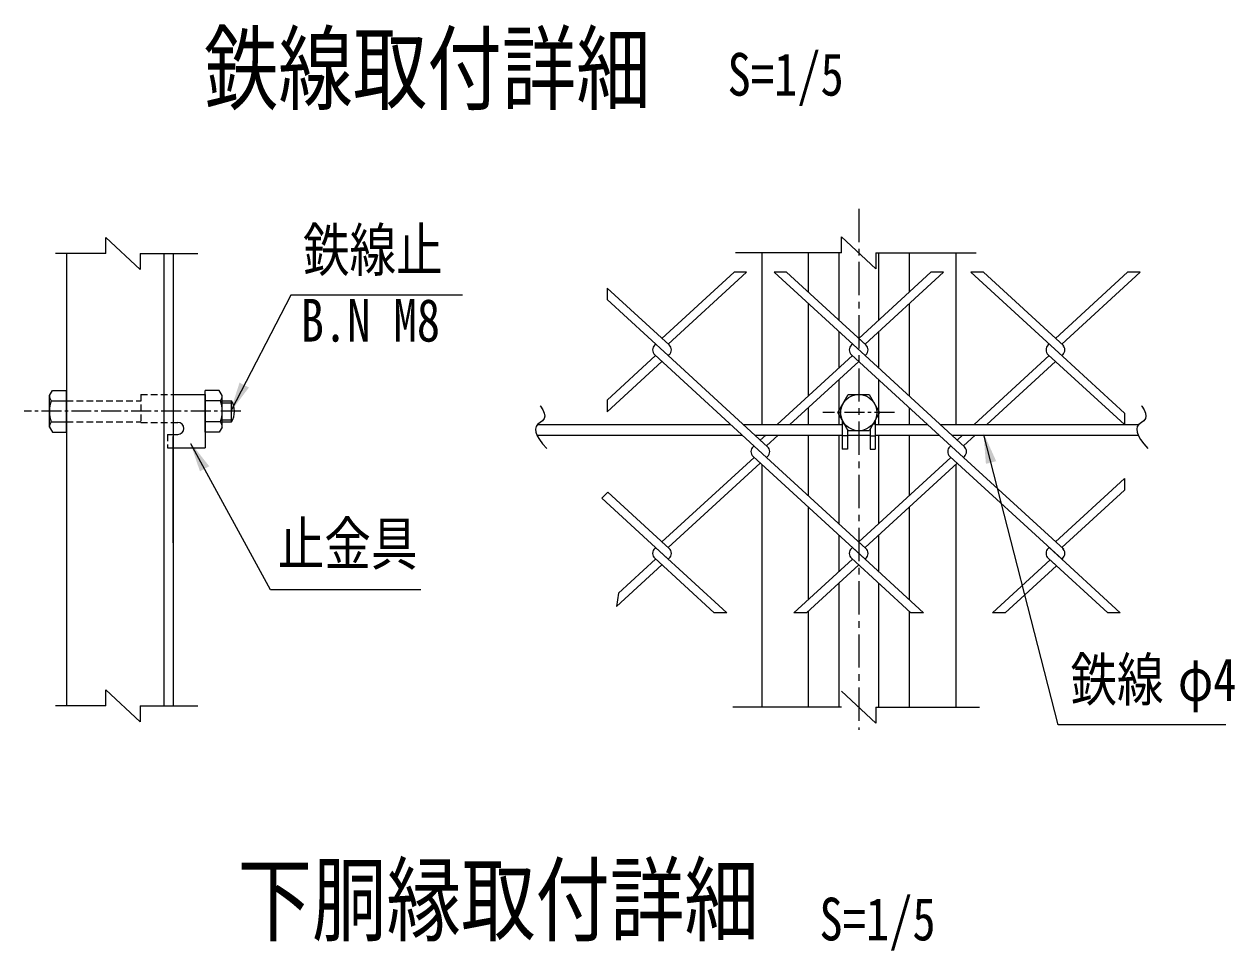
# Model space of a CAD drawing. Units: millimetres, scale not verified, with parts at other scales. Extents: x -4455 to 4455, y -3150 to 3150.
# Drawn here: x 1625 to 2991, y 424 to 1469 of the extents above; entities that cross this region are included whole.
import ezdxf
from ezdxf.enums import TextEntityAlignment as Align

# ---------------------------------------------------------------- set-up
doc = ezdxf.new("R2010")
doc.units = ezdxf.units.MM
doc.header["$LTSCALE"] = 30
for name, pattern in [('USER1', [2, 1.25, -0.25, 0.25, -0.25]), ('USER4', [1.125, 0.75, -0.125, 0.125, -0.125]), ('USER5', [0.375, 0.25, -0.125])]:
    doc.linetypes.add(name, pattern=pattern)
for name, color, linetype, lineweight in [('0-0_D-STR-TXT', 3, 'Continuous', 13), ('0-1_D-STR2', 2, 'Continuous', 13), ('0-2_D-STR1', 1, 'Continuous', 18), ('0-3_D-STR-DIM', 1, 'Continuous', 18), ('0-4_D-BMK', 2, 'USER4', 13), ('0-6_D-STR3', 3, 'Continuous', 13), ('0-C_7詳細', 3, 'Continuous', 18)]:
    doc.layers.add(name, color=color, linetype=linetype, lineweight=lineweight)
doc.layers.add('0-8_D-TTL-TXT', color=7, linetype='Continuous')
doc.styles.add('ＭＳ ゴシック', font='')
doc.styles.get('ＭＳ ゴシック').set_extended_font_data('MS Gothic')

msp = doc.modelspace()

# ---------------------------------------------------------------- linework, layer by layer
at = {"layer": '0-0_D-STR-TXT'}
for points in [[(2119.69, 1163.4), (1925.9, 1163.4), (1858.43, 1033.47)], [(2980.87, 678.8), (2791.79, 678.8), (2707.94, 1005.91)], [(2072.4, 831.27), (1902.98, 831.27), (1813.12, 995.89)]]:
    msp.add_lwpolyline(points, dxfattribs=at)
for points in [[(1857.37, 1031.43), (1867.95, 1064.81), (1878.58, 1059.28)], [(1812.01, 997.91), (1833.8, 970.5), (1823.29, 964.76)], [(2707.37, 1008.14), (2721.74, 976.21), (2710.13, 973.23)]]:
    msp.add_solid(points, dxfattribs=at)
at = {"layer": '0-1_D-STR2', "color": 3}
for p, q in [((2425.95, 1189.35), (2344.58, 1114.79)), ((2440.16, 1189.35), (2351.68, 1108.28)), ((2440.16, 1189.35), (2425.95, 1189.35)), ((2573.71, 1095.26), (2471.03, 1189.35)), ((2485.24, 1189.35), (2471.03, 1189.35)), ((2574.78, 1107.3), (2485.24, 1189.35)), ((2647.97, 1189.35), (2566.61, 1114.79)), ((2662.18, 1189.35), (2573.71, 1108.28)), ((2662.18, 1189.35), (2647.97, 1189.35)), ((2796.81, 1094.28), (2693.06, 1189.35)), ((2707.27, 1189.35), (2693.06, 1189.35)), ((2797.88, 1106.32), (2707.27, 1189.35)), ((2870, 1189.35), (2788.64, 1114.79)), ((2884.21, 1189.35), (2795.74, 1108.28)), ((2884.21, 1189.35), (2870, 1189.35)), ((2352.75, 1107.3), (2282.68, 1171.51)), ((2282.68, 1171.51), (2282.68, 1158.49)), ((2351.68, 1095.26), (2282.68, 1158.49)), ((2337.47, 1108.28), (2336.4, 1107.3)), ((2337.47, 1108.28), (2336.4, 1107.3)), ((2337.47, 1108.28), (2336.4, 1107.3)), ((2337.47, 1108.28), (2336.4, 1107.3)), ((2559.5, 1108.28), (2558.43, 1107.3)), ((2559.5, 1108.28), (2558.43, 1107.3)), ((2781.53, 1108.28), (2780.46, 1107.3)), ((2781.53, 1108.28), (2780.46, 1107.3)), ((2337.47, 1095.26), (2282.68, 1045.05)), ((2462.7, 980.51), (2336.4, 1096.24)), ((2352.75, 1096.24), (2351.68, 1095.26)), ((2463.77, 992.55), (2351.68, 1095.26)), ((2559.5, 1095.26), (2474.78, 1017.63)), ((2684.73, 980.51), (2558.43, 1096.24)), ((2685.8, 992.55), (2573.71, 1095.26)), ((2781.53, 1095.26), (2696.81, 1017.63)), ((2866.44, 1017.45), (2780.46, 1096.24)), ((2866.44, 1030.47), (2796.81, 1094.28)), ((2344.58, 1088.75), (2282.68, 1032.03)), ((2566.61, 1088.75), (2488.99, 1017.63)), ((2788.64, 1088.75), (2711.02, 1017.63)), ((2461.69, 1005.63), (2455.59, 1000.04)), ((2475.9, 1005.63), (2462.7, 993.53)), ((2683.72, 1005.63), (2677.62, 1000.04)), ((2697.93, 1005.63), (2684.73, 993.53)), ((2448.49, 993.53), (2447.42, 992.55)), ((2448.49, 993.53), (2447.42, 992.55)), ((2670.52, 993.53), (2669.45, 992.55)), ((2670.52, 993.53), (2669.45, 992.55)), ((2448.49, 980.51), (2344.58, 885.3)), ((2455.59, 974), (2351.68, 878.79)), ((2573.71, 865.77), (2447.42, 981.5)), ((2463.77, 981.49), (2462.7, 980.51)), ((2574.78, 877.81), (2462.7, 980.51)), ((2670.52, 980.51), (2566.61, 885.3)), ((2677.62, 974), (2573.71, 878.79)), ((2796.81, 864.79), (2669.44, 981.5)), ((2685.8, 981.49), (2684.73, 980.51)), ((2797.88, 876.83), (2684.73, 980.51)), ((2866.44, 956.6), (2788.64, 885.3)), ((2866.44, 956.6), (2866.44, 943.58)), ((2866.44, 943.58), (2795.74, 878.79)), ((2283.35, 941.4), (2276.82, 934.37)), ((2351.68, 865.77), (2276.82, 934.37)), ((2352.75, 877.81), (2283.35, 941.4)), ((2337.47, 878.79), (2336.4, 877.81)), ((2337.47, 878.79), (2336.4, 877.81)), ((2417.71, 805.27), (2337.47, 878.79)), ((2352.75, 877.81), (2344.58, 885.3)), ((2639.73, 805.27), (2559.5, 878.79)), ((2781.53, 878.79), (2780.46, 877.81)), ((2781.53, 878.79), (2780.46, 877.81)), ((2861.76, 805.27), (2781.53, 878.79)), ((2337.47, 865.77), (2295.51, 827.32)), ((2403.5, 805.27), (2336.4, 866.75)), ((2352.75, 866.75), (2351.68, 865.77)), ((2559.5, 865.77), (2493.48, 805.27)), ((2625.52, 805.27), (2558.43, 866.75)), ((2574.78, 866.75), (2573.71, 865.77)), ((2782.6, 864.79), (2717.65, 805.27)), ((2847.55, 805.27), (2780.46, 866.75)), ((2788.64, 859.26), (2780.46, 866.75)), ((2796.81, 866.75), (2795.74, 865.77)), ((2796.81, 866.75), (2795.74, 865.77)), ((2344.58, 859.26), (2293.47, 812.43)), ((2789.71, 858.28), (2731.86, 805.27)), ((2295.51, 827.32), (2293.47, 812.43)), ((2417.71, 805.27), (2403.5, 805.27)), ((2639.73, 805.27), (2625.52, 805.27)), ((2731.86, 805.27), (2717.65, 805.27))]:
    msp.add_line(p, q, dxfattribs=at)
at = {"layer": '0-1_D-STR2', "color": 7, "lineweight": 9}
for p, q in [((2589.11, 1122.39), (2589.11, 1081.15)), ((2574.78, 1107.3), (2566.61, 1114.79)), ((2574.78, 1096.24), (2573.71, 1095.26)), ((2204.26, 1017.63), (2422.19, 1017.63)), ((2436.4, 1017.63), (2547.86, 1017.63)), ((2585.36, 1017.63), (2644.22, 1017.63)), ((2658.43, 1017.63), (2882.64, 1017.63)), ((2203.53, 1005.63), (2435.29, 1005.63)), ((2449.5, 1005.63), (2547.86, 1005.63)), ((2553.86, 1005.63), (2579.36, 1005.63)), ((2585.36, 1005.63), (2657.32, 1005.63)), ((2671.52, 1005.63), (2881.91, 1005.63))]:
    msp.add_line(p, q, dxfattribs=at)
at = {"layer": '0-1_D-STR2', "color": 3}
msp.add_lwpolyline([(2566.61, 859.26), (2507.69, 805.27), (2493.48, 805.27)], dxfattribs=at)
for centre, start, end in [((2341.47, 1101.77), 132.5, 227.5), ((2347.69, 1101.77), 312.5, 47.5), ((2563.5, 1101.77), 132.5, 227.5), ((2569.72, 1101.77), 312.5, 47.5), ((2785.53, 1101.77), 132.5, 227.5), ((2791.74, 1101.77), 312.5, 47.5), ((2452.48, 987.02), 132.5, 227.5), ((2458.7, 987.02), 312.5, 47.5), ((2674.51, 987.02), 132.5, 227.5), ((2680.73, 987.02), 312.5, 47.5), ((2341.47, 872.28), 132.5, 227.5), ((2347.69, 872.28), 312.5, 47.5), ((2563.5, 872.28), 132.5, 227.5), ((2569.72, 872.28), 312.5, 47.5), ((2785.53, 872.28), 132.5, 227.5), ((2791.74, 872.28), 312.5, 47.5)]:
    msp.add_arc(centre, 7.5, start, end, dxfattribs=at)
at = {"layer": '0-2_D-STR1'}
for p, q in [((1672.64, 1210.46), (1672.64, 700.35)), ((1782.64, 1210.46), (1782.64, 700.35)), ((1793.14, 1210.46), (1793.14, 700.35)), ((2457.11, 1211.19), (2457.11, 1017.63)), ((2509.61, 1211.19), (2509.61, 1167.02)), ((2544.11, 1211.19), (2544.11, 1135.41)), ((2544.11, 1211.19), (2544.11, 1135.41)), ((2589.11, 1211.19), (2589.11, 1135.41)), ((2589.11, 1211.19), (2589.11, 1135.41)), ((2623.61, 1211.19), (2623.61, 1167.02)), ((2676.11, 1211.19), (2676.11, 1017.63)), ((2509.61, 1154), (2509.61, 1049.54)), ((2623.61, 1154), (2623.61, 1049.54)), ((2544.11, 1122.39), (2544.11, 1081.15)), ((2544.11, 1122.39), (2544.11, 1081.15)), ((2589.11, 1122.39), (2589.11, 1081.15)), ((2544.11, 1068.13), (2544.11, 1017.63)), ((2544.11, 1068.13), (2544.11, 1017.63)), ((2589.11, 1068.13), (2589.11, 1017.63)), ((2589.11, 1068.13), (2589.11, 1017.63)), ((2509.61, 1036.52), (2509.61, 1017.63)), ((2623.61, 1036.52), (2623.61, 1017.63)), ((2509.61, 1005.63), (2509.61, 937.53)), ((2544.11, 1005.63), (2544.11, 905.92)), ((2589.11, 1005.63), (2589.11, 905.92)), ((2623.61, 1005.63), (2623.61, 937.53)), ((2457.11, 972.62), (2457.11, 698.88)), ((2676.11, 972.62), (2676.11, 698.88)), ((2509.61, 924.51), (2509.61, 820.05)), ((2623.61, 924.51), (2623.61, 820.05)), ((2544.11, 892.89), (2544.11, 851.66)), ((2589.11, 892.89), (2589.11, 851.66)), ((2544.11, 838.64), (2544.11, 698.88)), ((2589.11, 838.64), (2589.11, 698.88)), ((2509.61, 807.03), (2509.61, 698.88)), ((2623.61, 807.03), (2623.61, 698.88))]:
    msp.add_line(p, q, dxfattribs=at)
at = {"layer": '0-3_D-STR-DIM', "color": 4, "lineweight": 13}
for p, q in [((2585.99, 1193.19), (2547.22, 1229.19)), ((2547.22, 1211.19), (2547.22, 1229.19)), ((2547.22, 1211.19), (2427.64, 1211.19)), ((2585.99, 1211.19), (2699.16, 1211.19)), ((2585.99, 1211.19), (2585.99, 1193.19)), ((2547.22, 698.88), (2424.41, 698.88)), ((2585.99, 698.88), (2702.81, 698.88))]:
    msp.add_line(p, q, dxfattribs=at)
msp.add_lwpolyline([(2585.99, 698.88), (2585.99, 680.88), (2547.22, 716.88)], dxfattribs=at)
at = {"layer": '0-4_D-BMK', "linetype": 'USER1'}
msp.add_line((2566.61, 1260.89), (2566.61, 673.11), dxfattribs=at)
at = {"layer": '0-4_D-BMK'}
for p, q in [((1869.45, 1032.46), (1625.02, 1032.46)), ((2606.9, 1030.98), (2526.26, 1030.98))]:
    msp.add_line(p, q, dxfattribs=at)
at = {"layer": '0-6_D-STR3'}
for p, q in [((1653.44, 1050.22), (1656.77, 1055.98)), ((1656.77, 1055.98), (1672.64, 1055.98)), ((1672.64, 1008.94), (1672.64, 1055.98)), ((1829.2, 1008.94), (1829.2, 1055.98)), ((1653.44, 1014.7), (1653.44, 1050.22)), ((1655.5, 1044.46), (1672.64, 1044.46)), ((1793.14, 1051.42), (1829.2, 1051.42)), ((1829.2, 1051.42), (1829.2, 991.42)), ((1846.34, 1044.46), (1829.2, 1044.46)), ((1848.4, 1014.7), (1848.4, 1050.22)), ((1848.4, 1044.46), (1859.06, 1044.46)), ((1859.06, 1020.46), (1859.06, 1044.46)), ((1653.44, 1014.7), (1656.77, 1008.94)), ((1655.5, 1020.46), (1672.64, 1020.46)), ((1793.14, 1019.92), (1798.45, 1019.92)), ((1846.34, 1020.46), (1829.2, 1020.46)), ((1848.4, 1014.7), (1845.07, 1008.94)), ((1848.4, 1020.46), (1859.06, 1020.46)), ((2547.86, 1022.72), (2547.86, 989.94)), ((2550.33, 1018.44), (2547.86, 1018.44)), ((2579.36, 1012.33), (2579.36, 989.94)), ((2582.89, 1018.44), (2585.36, 1018.44)), ((2585.36, 1022.72), (2585.36, 989.94)), ((1656.77, 1008.94), (1672.64, 1008.94)), ((1793.14, 1006.42), (1798.45, 1006.42)), ((1845.07, 1008.94), (1829.2, 1008.94)), ((2553.86, 1004.94), (2547.86, 1004.94)), ((2579.36, 1004.94), (2585.36, 1004.94)), ((1793.14, 991.42), (1829.2, 991.42)), ((2579.36, 989.94), (2585.36, 989.94))]:
    msp.add_line(p, q, dxfattribs=at)
at = {"layer": '0-6_D-STR3', "color": 1, "linetype": 'USER5'}
for p, q in [((1672.64, 1044.46), (1756.6, 1044.46)), ((1756.6, 1051.42), (1756.6, 1019.92)), ((1756.6, 1051.42), (1793.14, 1051.42)), ((1672.64, 1020.46), (1756.6, 1020.46)), ((1756.6, 1019.92), (1793.14, 1019.92)), ((1786.6, 1006.42), (1793.14, 1006.42)), ((1786.6, 1006.42), (1786.6, 991.42)), ((1786.6, 991.42), (1793.14, 991.42))]:
    msp.add_line(p, q, dxfattribs=at)
at = {"layer": '0-6_D-STR3', "color": 1}
for p, q in [((1848.4, 1042.06), (1860.27, 1042.06)), ((1848.4, 1022.86), (1860.27, 1022.86))]:
    msp.add_line(p, q, dxfattribs=at)
at = {"layer": '0-6_D-STR3'}
for points in [[(1848.4, 1050.22), (1845.07, 1055.98), (1829.2, 1055.98)], [(2553.86, 1012.33), (2553.86, 989.94), (2547.86, 989.94)]]:
    msp.add_lwpolyline(points, dxfattribs=at)
msp.add_lwpolyline([(2543.09, 1030.98), (2554.85, 1051.35), (2578.37, 1051.35), (2590.13, 1030.98), (2578.37, 1010.61), (2554.85, 1010.61)], close=True, dxfattribs=at)
msp.add_circle((2566.61, 1030.98), 20.4, dxfattribs=at)
for centre, radius, start, end in [((1662.53, 1050.22), 9.09, 180, 219.3382), ((1689.44, 1032.46), 36, 160.52878, 199.47122), ((1839.31, 1050.22), 9.09, 320.6618, 0), ((1812.4, 1032.46), 36, 340.52878, 19.47122), ((1838.27, 1032.46), 24, 330, 30), ((1662.53, 1014.7), 9.09, 140.6618, 180), ((1798.45, 1013.17), 6.75, 270, 90), ((1839.31, 1014.7), 9.09, 0, 39.3382)]:
    msp.add_arc(centre, radius, start, end, dxfattribs=at)
at = {"layer": '0-C_7詳細', "color": 4}
for p, q in [((1755.71, 1192.46), (1716.94, 1228.46)), ((1716.94, 1210.46), (1716.94, 1228.46)), ((1716.94, 1210.46), (1660.38, 1210.46)), ((1755.71, 1210.46), (1820.98, 1210.46)), ((1755.71, 1210.46), (1755.71, 1192.46)), ((1716.94, 700.35), (1716.94, 718.35)), ((1755.71, 682.35), (1716.94, 718.35)), ((1716.94, 700.35), (1660.38, 700.35)), ((1755.71, 700.35), (1820.98, 700.35)), ((1755.71, 700.35), (1755.71, 682.35))]:
    msp.add_line(p, q, dxfattribs=at)
at = {"layer": '0-C_7詳細'}
for p, q in [((2796.81, 1096.24), (2795.74, 1095.26)), ((2282.68, 1045.05), (2282.68, 1032.03)), ((2866.44, 1030.47), (2866.44, 1017.45)), ((2463.77, 992.55), (2455.59, 1000.04)), ((2559.5, 878.79), (2558.43, 877.81)), ((2559.5, 878.79), (2558.43, 877.81)), ((2861.76, 805.27), (2847.55, 805.27))]:
    msp.add_line(p, q, dxfattribs=at)
at = {"layer": '0-C_7詳細', "color": 7, "lineweight": 9}
msp.add_line((1793.14, 884.11), (1793.14, 1004.11), dxfattribs=at)
at = {"layer": '0-C_7詳細', "color": 4}
for points in [[(2207.33, 1038.72), (2207.64, 1038.34), (2210.31, 1034.14), (2211.87, 1030.38), (2212.34, 1027.06), (2211.72, 1024.19), (2210, 1021.76), (2207.18, 1019.77), (2204.35, 1017.76), (2202.6, 1015.28), (2201.92, 1012.32), (2202.31, 1008.89), (2203.77, 1004.98), (2206.31, 1000.6), (2209.93, 995.74), (2214.62, 990.41)], [(2885.71, 1038.72), (2886.02, 1038.34), (2888.69, 1034.14), (2890.25, 1030.38), (2890.72, 1027.06), (2890.1, 1024.19), (2888.38, 1021.76), (2885.56, 1019.77), (2882.73, 1017.76), (2880.98, 1015.28), (2880.3, 1012.32), (2880.69, 1008.89), (2882.16, 1004.98), (2884.7, 1000.6), (2888.31, 995.74), (2893, 990.41)]]:
    msp.add_lwpolyline(points, dxfattribs=at)

# ---------------------------------------------------------------- texts
at = {"layer": '0-0_D-STR-TXT', "style": 'ＭＳ ゴシック', "width": 0.8}
for s, p in [('鉄線止', (1939.54, 1176)), ('B.N M8', (1936.97, 1096.69)), ('止金具', (1911.02, 844.56)), ('鉄線', (2805.52, 691.42)), ('φ4', (2926.82, 691.42))]:
    msp.add_text(s, height=48.17, dxfattribs=at).set_placement(p, align=Align.BOTTOM_LEFT)
at = {"layer": '0-8_D-TTL-TXT', "style": 'ＭＳ ゴシック', "width": 0.8}
for s, p in [('鉄線取付詳細', (1827.79, 1357.58)), ('下胴縁取付詳細', (1865.86, 419.93))]:
    msp.add_text(s, height=76.98, dxfattribs=at).set_placement(p, align=Align.BOTTOM_LEFT)
at = {"layer": '0-8_D-TTL-TXT', "color": 3, "style": 'ＭＳ ゴシック', "width": 0.8}
for p in [(2418.66, 1374.06), (2522.31, 421.28)]:
    msp.add_text('S=1/5', height=48.17, dxfattribs=at).set_placement(p, align=Align.BOTTOM_LEFT)

doc.saveas('drawing.dxf')
